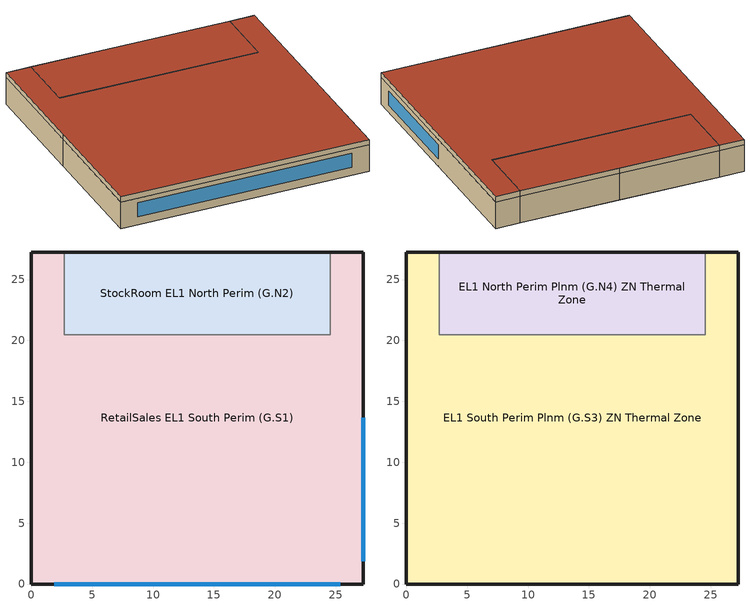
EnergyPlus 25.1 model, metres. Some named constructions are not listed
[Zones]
StockRoom EL1 North Perim (G.N2)
 floor ground (EL1 Flr (G.N2.U2) SlabOnOrBelowGradeF073): 24.54,27.26 24.54,20.45 2.72,20.45 2.72,27.26 z0
 wall outside (Exterior Wall): 24.54,27.26 13.63,27.26 2.72,27.26 z0:3.05
 wall to RetailSales EL1 South Perim (G.S1) (Interior Wall): 2.72,27.26 2.72,20.45 24.54,20.45 24.54,27.26 z0:3.05
RetailSales EL1 South Perim (G.S1)
 floor ground (EL1 Flr (G.S1.U1) SlabOnOrBelowGradeF073): 27.26,27.26 27.26,0 0,0 0,27.26 2.72,27.26 2.72,20.45 24.54,20.45 24.54,27.26 z0
 wall outside (Exterior Wall): 27.26,13.63 27.26,27.26 24.54,27.26 / 2.72,27.26 0,27.26 0,13.63 0,0 27.26,0 27.26,27.26 z0:3.05
 window (Exterior Window): 27.26,1.88 27.26,13.63 / 1.88,0 25.38,0 z0.91:2.51
EL1 North Perim Plnm (G.N4) ZN Thermal Zone
 floor to StockRoom EL1 North Perim (G.N2) (Interior Floor): 24.54,27.26 24.54,20.45 2.72,20.45 2.72,27.26 z3.05
 wall outside (Exterior Wall): 24.54,27.26 13.63,27.26 2.72,27.26 z3.05:3.66
 wall to EL1 South Perim Plnm (G.S3) ZN Thermal Zone (Interior Wall): 2.72,27.26 2.72,20.45 24.54,20.45 24.54,27.26 z3.05:3.66
 roof outside (Exterior Roof): 24.54,20.45 24.54,27.26 2.72,27.26 2.72,20.45 z3.66
EL1 South Perim Plnm (G.S3) ZN Thermal Zone
 floor to RetailSales EL1 South Perim (G.S1) (Interior Floor): 27.26,27.26 27.26,0 0,0 0,27.26 2.72,27.26 2.72,20.45 24.54,20.45 24.54,27.26 z3.05
 wall outside (Exterior Wall): 27.26,13.63 27.26,27.26 24.54,27.26 / 2.72,27.26 0,27.26 0,13.63 0,0 27.26,0 27.26,27.26 z3.05:3.66
 roof outside (Exterior Roof): 27.26,0 27.26,27.26 24.54,27.26 24.54,20.45 2.72,20.45 2.72,27.26 0,27.26 0,0 z3.66
[Construction:FfactorGroundFloor] F-Factor {W/m-K}=1.26344
Name | Area {m2} | PerimeterExposed {m}
EL1 Flr (G.N2.U2) SlabOnOrBelowGradeF073 | 148.654 | 21.8115
EL1 Flr (G.S1.U1) SlabOnOrBelowGradeF073 | 594.693 | 100.877
[Zone] Multiplier=1
EL1 North Perim Plnm (G.N4) ZN Thermal Zone; EL1 South Perim Plnm (G.S3) ZN Thermal Zone; RetailSales EL1 South Perim (G.S1); StockRoom EL1 North Perim (G.N2)
